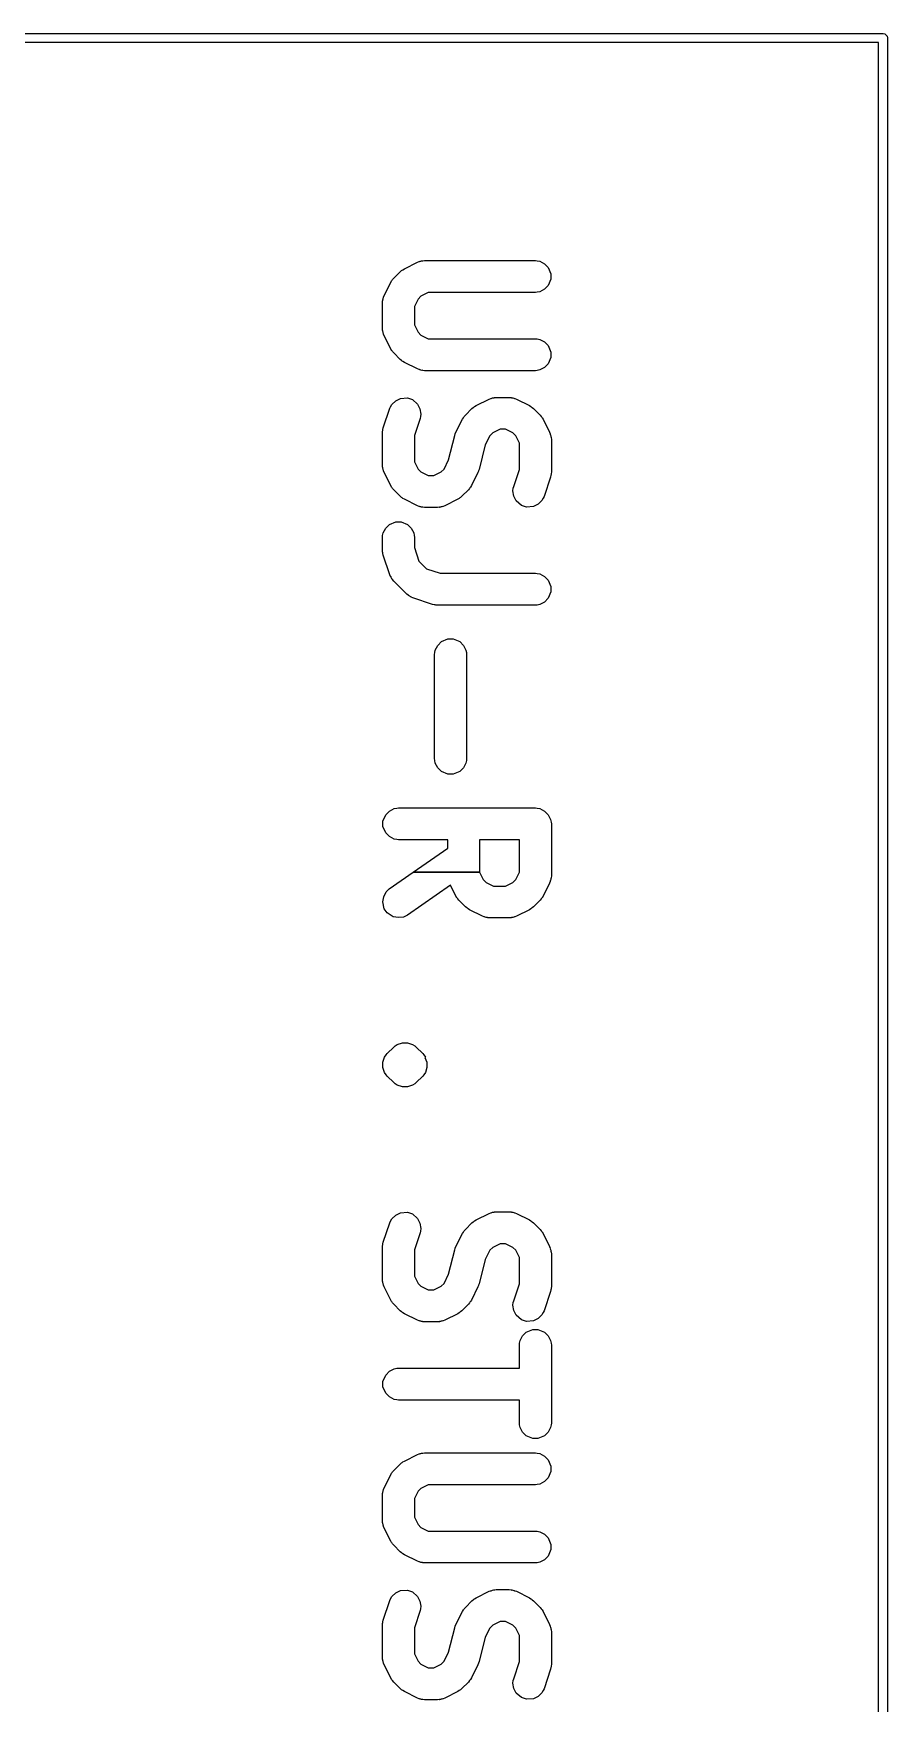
# Model space of a CAD drawing. Header units: millimetres. Extents: x 102.9 to 147, y -135 to -49.9.
# Drawn here: x 137.69 to 147.05, y -68.26 to -49.95 of the extents above; entities that cross this region are included whole.
import ezdxf

# ---------------------------------------------------------------- set-up
doc = ezdxf.new("R2010")
doc.units = ezdxf.units.MM
doc.layers.add('F.Silkscreen', color=41, linetype='CONTINUOUS', true_color=0xf2eda1)

msp = doc.modelspace()

# ---------------------------------------------------------------- linework, layer by layer
at = {"layer": 'F.Silkscreen', "linetype": 'CONTINUOUS'}
for p, q in [((103, -49.95), (147, -49.95)), ((147, -49.95), (147.019134, -49.953806)), ((147.019134, -49.953806), (147.046194, -49.980866)), ((147.046194, -49.980866), (147.05, -50)), ((146.95, -50.05), (103.05, -50.05)), ((146.95, -134.95), (146.95, -50.05)), ((147.05, -50), (147.05, -135)), ((141.710484, -52.563287), (141.725637, -52.550851)), ((141.725637, -52.550851), (141.732681, -52.546143)), ((141.732681, -52.546143), (141.739378, -52.540947)), ((141.739378, -52.540947), (141.755965, -52.530505)), ((141.755965, -52.530505), (141.898822, -52.459076)), ((141.898822, -52.459076), (141.917111, -52.452076)), ((141.917111, -52.452076), (141.920734, -52.451083)), ((141.920734, -52.451083), (141.921091, -52.452387)), ((141.921091, -52.452387), (141.92887, -52.448232)), ((141.92887, -52.448232), (141.937196, -52.446575)), ((141.937196, -52.446575), (141.945361, -52.44434)), ((141.945361, -52.44434), (141.954179, -52.444577)), ((141.953916, -52.443249), (141.957601, -52.442517)), ((141.954179, -52.444577), (141.953916, -52.443249)), ((141.957601, -52.442517), (141.977085, -52.440601)), ((141.977085, -52.440601), (143.191371, -52.440601)), ((143.191371, -52.440601), (143.21088, -52.442522)), ((143.21088, -52.442522), (143.239581, -52.448231)), ((143.239581, -52.448231), (143.290783, -52.475599)), ((143.290783, -52.475599), (143.331373, -52.516189)), ((143.331373, -52.516189), (143.360662, -52.5869)), ((141.534846, -52.823053), (141.606275, -52.680196)), ((141.606275, -52.680196), (141.616716, -52.66361)), ((141.616716, -52.66361), (141.621912, -52.656914)), ((141.621912, -52.656914), (141.626622, -52.649866)), ((141.626622, -52.649866), (141.639056, -52.634716)), ((141.639056, -52.634716), (141.710484, -52.563287)), ((143.331373, -52.715013), (143.290783, -52.755603)), ((143.360662, -52.644302), (143.331373, -52.715013)), ((143.360662, -52.5869), (143.360662, -52.644302)), ((141.516371, -52.901316), (141.518287, -52.881832)), ((141.516371, -53.18703), (141.516371, -52.901316)), ((141.518287, -52.881832), (141.519019, -52.878147)), ((141.519019, -52.878147), (141.520347, -52.87841)), ((141.52011, -52.869592), (141.522345, -52.861427)), ((141.520347, -52.87841), (141.52011, -52.869592)), ((141.522345, -52.861427), (141.524002, -52.853101)), ((141.524002, -52.853101), (141.528157, -52.845322)), ((141.526853, -52.844965), (141.527846, -52.841342)), ((141.528157, -52.845322), (141.526853, -52.844965)), ((141.527846, -52.841342), (141.534846, -52.823053)), ((141.906625, -52.862119), (141.866371, -52.942628)), ((141.93789, -52.830853), (141.906625, -52.862119)), ((142.018397, -52.790601), (141.93789, -52.830853)), ((143.191371, -52.790601), (142.018397, -52.790601)), ((143.21088, -52.78868), (143.191371, -52.790601)), ((143.239581, -52.782971), (143.21088, -52.78868)), ((143.290783, -52.755603), (143.239581, -52.782971)), ((141.866371, -52.942628), (141.866371, -53.145717)), ((141.518288, -53.206519), (141.516371, -53.18703)), ((141.51902, -53.210203), (141.518288, -53.206519)), ((141.520346, -53.209939), (141.51902, -53.210203)), ((141.52011, -53.218756), (141.520346, -53.209939)), ((141.522348, -53.22693), (141.52011, -53.218756)), ((141.524002, -53.235243), (141.522348, -53.22693)), ((141.528156, -53.243016), (141.524002, -53.235243)), ((141.526851, -53.243374), (141.528156, -53.243016)), ((141.527844, -53.246998), (141.526851, -53.243374)), ((141.534846, -53.265293), (141.527844, -53.246998)), ((141.606275, -53.40815), (141.534846, -53.265293)), ((141.866371, -53.145717), (141.906625, -53.226225)), ((141.906625, -53.226225), (141.93789, -53.257491)), ((141.93789, -53.257491), (142.018397, -53.297744)), ((141.616719, -53.42474), (141.606275, -53.40815)), ((141.621917, -53.431438), (141.616719, -53.42474)), ((141.62662, -53.438476), (141.621917, -53.431438)), ((141.639056, -53.45363), (141.62662, -53.438476)), ((141.710484, -53.525059), (141.639056, -53.45363)), ((142.018397, -53.297744), (143.191371, -53.297744)), ((143.191371, -53.297744), (143.21088, -53.299665)), ((143.21088, -53.299665), (143.239581, -53.305374)), ((143.239581, -53.305374), (143.290783, -53.332742)), ((143.290783, -53.332742), (143.331373, -53.373332)), ((143.331373, -53.373332), (143.360662, -53.444043)), ((143.360662, -53.444043), (143.360662, -53.501445)), ((141.725642, -53.537499), (141.710484, -53.525059)), ((141.732681, -53.542202), (141.725642, -53.537499)), ((141.739372, -53.547395), (141.732681, -53.542202)), ((141.755966, -53.557841), (141.739372, -53.547395)), ((141.898823, -53.629269), (141.755966, -53.557841)), ((141.917135, -53.636276), (141.898823, -53.629269)), ((141.920758, -53.637268), (141.917135, -53.636276)), ((141.921115, -53.635963), (141.920758, -53.637268)), ((141.928883, -53.640115), (141.921115, -53.635963)), ((141.937188, -53.641766), (141.928883, -53.640115)), ((141.94535, -53.644002), (141.937188, -53.641766)), ((141.954155, -53.643761), (141.94535, -53.644002)), ((141.953891, -53.645089), (141.954155, -53.643761)), ((141.957576, -53.645822), (141.953891, -53.645089)), ((141.977085, -53.647744), (141.957576, -53.645822)), ((143.191371, -53.647744), (141.977085, -53.647744)), ((143.21088, -53.645823), (143.191371, -53.647744)), ((143.239581, -53.640114), (143.21088, -53.645823)), ((143.290783, -53.612746), (143.239581, -53.640114)), ((143.331373, -53.572156), (143.290783, -53.612746)), ((143.360662, -53.501445), (143.331373, -53.572156)), ((141.604773, -54.042362), (141.619265, -54.016939)), ((141.619265, -54.016939), (141.66142, -53.977019)), ((141.66142, -53.977019), (141.712763, -53.951348)), ((141.712763, -53.951348), (141.789107, -53.945923)), ((141.789107, -53.945923), (141.843563, -53.964075)), ((141.843563, -53.964075), (141.901383, -54.014222)), ((141.901383, -54.014222), (141.927054, -54.065565)), ((142.54168, -54.030505), (142.684539, -53.959077)), ((142.684539, -53.959077), (142.702838, -53.952074)), ((142.702838, -53.952074), (142.706459, -53.951082)), ((142.706459, -53.951082), (142.706815, -53.952383)), ((142.706815, -53.952383), (142.714583, -53.948234)), ((142.714583, -53.948234), (142.722901, -53.946578)), ((142.722901, -53.946578), (142.731079, -53.94434)), ((142.731079, -53.94434), (142.739894, -53.944578)), ((142.739631, -53.94325), (142.743316, -53.942518)), ((142.739894, -53.944578), (142.739631, -53.94325)), ((142.743316, -53.942518), (142.7628, -53.940602)), ((142.7628, -53.940602), (142.905657, -53.940602)), ((142.905657, -53.940602), (142.925146, -53.942519)), ((142.925146, -53.942519), (142.92883, -53.943251)), ((142.92883, -53.943251), (142.928566, -53.944577)), ((142.928566, -53.944577), (142.937383, -53.944341)), ((142.937383, -53.944341), (142.945557, -53.946579)), ((142.945557, -53.946579), (142.95387, -53.948233)), ((142.95387, -53.948233), (142.961643, -53.952387)), ((142.961643, -53.952387), (142.962001, -53.951082)), ((142.962001, -53.951082), (142.965625, -53.952075)), ((142.965625, -53.952075), (142.983919, -53.959077)), ((142.983919, -53.959077), (143.126776, -54.030505)), ((141.525352, -54.274548), (141.596781, -54.060262)), ((141.596781, -54.060262), (141.604773, -54.042362)), ((141.928819, -54.170943), (141.866371, -54.358285)), ((141.927054, -54.065565), (141.936826, -54.122793)), ((141.933166, -54.151827), (141.928819, -54.170943)), ((141.936826, -54.122793), (141.933166, -54.151827)), ((142.32056, -54.323053), (142.391989, -54.180196)), ((142.391989, -54.180196), (142.40243, -54.16361)), ((142.40243, -54.16361), (142.407626, -54.156914)), ((142.407626, -54.156914), (142.412336, -54.149866)), ((142.412336, -54.149866), (142.42477, -54.134716)), ((142.42477, -54.134716), (142.496198, -54.063287)), ((142.496198, -54.063287), (142.511347, -54.050853)), ((142.511347, -54.050853), (142.518397, -54.046141)), ((142.518397, -54.046141), (142.525097, -54.040943)), ((142.525097, -54.040943), (142.54168, -54.030505)), ((143.126776, -54.030505), (143.143369, -54.040951)), ((143.143369, -54.040951), (143.150058, -54.046143)), ((143.150058, -54.046143), (143.157103, -54.05085)), ((143.157103, -54.05085), (143.172258, -54.063287)), ((143.172258, -54.063287), (143.243686, -54.134716)), ((143.243686, -54.134716), (143.256124, -54.149872)), ((143.256124, -54.149872), (143.260829, -54.156915)), ((143.260829, -54.156915), (143.266022, -54.163605)), ((143.266022, -54.163605), (143.276467, -54.180196)), ((143.276467, -54.180196), (143.347896, -54.323053)), ((141.516371, -54.329888), (141.518291, -54.310387)), ((141.516371, -54.68703), (141.516371, -54.329888)), ((141.518291, -54.310387), (141.519944, -54.30207)), ((141.519944, -54.30207), (141.521006, -54.293656)), ((141.521006, -54.293656), (141.525352, -54.274548)), ((141.866371, -54.358285), (141.866371, -54.645718)), ((142.24054, -54.62595), (142.30731, -54.358872)), ((142.30731, -54.358872), (142.313518, -54.341494)), ((142.313518, -54.341494), (142.313556, -54.341356)), ((142.313556, -54.341356), (142.313729, -54.340901)), ((142.313729, -54.340901), (142.313903, -54.340417)), ((142.313903, -54.340417), (142.313967, -54.340279)), ((142.313967, -54.340279), (142.32056, -54.323053)), ((142.692338, -54.362121), (142.642199, -54.462399)), ((142.723605, -54.330854), (142.692338, -54.362121)), ((142.804112, -54.290602), (142.723605, -54.330854)), ((142.864345, -54.290602), (142.804112, -54.290602)), ((142.94485, -54.330854), (142.864345, -54.290602)), ((142.976117, -54.36212), (142.94485, -54.330854)), ((143.016371, -54.442627), (142.976117, -54.36212)), ((143.347896, -54.323053), (143.354903, -54.341366)), ((143.355895, -54.344989), (143.354591, -54.345345)), ((143.354591, -54.345345), (143.358741, -54.353109)), ((143.354903, -54.341366), (143.355895, -54.344989)), ((143.358741, -54.353109), (143.360393, -54.361417)), ((143.360393, -54.361417), (143.36263, -54.369584)), ((143.36263, -54.369584), (143.36239, -54.378385)), ((143.36239, -54.378385), (143.363716, -54.378122)), ((143.363716, -54.378122), (143.364449, -54.381807)), ((143.364449, -54.381807), (143.366371, -54.401316)), ((142.642199, -54.462399), (142.575432, -54.729473)), ((143.016371, -54.730061), (143.016371, -54.442627)), ((143.366371, -54.401316), (143.366371, -54.758459)), ((141.518288, -54.706519), (141.516371, -54.68703)), ((141.51902, -54.710203), (141.518288, -54.706519)), ((141.520346, -54.709939), (141.51902, -54.710203)), ((141.52011, -54.718756), (141.520346, -54.709939)), ((141.522348, -54.72693), (141.52011, -54.718756)), ((141.524002, -54.735243), (141.522348, -54.72693)), ((141.528156, -54.743016), (141.524002, -54.735243)), ((141.526851, -54.743374), (141.528156, -54.743016)), ((141.527844, -54.746998), (141.526851, -54.743374)), ((141.534846, -54.765292), (141.527844, -54.746998)), ((141.866371, -54.645718), (141.906624, -54.726224)), ((141.906624, -54.726224), (141.937891, -54.757491)), ((142.159136, -54.757492), (142.190403, -54.726224)), ((142.190403, -54.726224), (142.24054, -54.62595)), ((142.568765, -54.748085), (142.562182, -54.765292)), ((142.568832, -54.747944), (142.568765, -54.748085)), ((142.569012, -54.74744), (142.568832, -54.747944)), ((142.56919, -54.746975), (142.569012, -54.74744)), ((142.569228, -54.746834), (142.56919, -54.746975)), ((142.575432, -54.729473), (142.569228, -54.746834)), ((142.953923, -54.917405), (143.016371, -54.730061)), ((141.606275, -54.90815), (141.534846, -54.765292)), ((141.616719, -54.924741), (141.606275, -54.90815)), ((141.621917, -54.931439), (141.616719, -54.924741)), ((141.62662, -54.938477), (141.621917, -54.931439)), ((141.937891, -54.757491), (142.018398, -54.797745)), ((142.018398, -54.797745), (142.07863, -54.797745)), ((142.07863, -54.797745), (142.159136, -54.757492)), ((142.475115, -54.931431), (142.470414, -54.93847)), ((142.480304, -54.924748), (142.475115, -54.931431)), ((142.490753, -54.90815), (142.480304, -54.924748)), ((142.562182, -54.765292), (142.490753, -54.90815)), ((142.949576, -54.936521), (142.953923, -54.917405)), ((143.35739, -54.8138), (143.285961, -55.028085)), ((143.361737, -54.794681), (143.35739, -54.8138)), ((143.362795, -54.786282), (143.361737, -54.794681)), ((143.364449, -54.777971), (143.362795, -54.786282)), ((143.366371, -54.758459), (143.364449, -54.777971)), ((141.639056, -54.953632), (141.62662, -54.938477)), ((141.710484, -55.02506), (141.639056, -54.953632)), ((141.725642, -55.037499), (141.710484, -55.02506)), ((141.732681, -55.042202), (141.725642, -55.037499)), ((141.739372, -55.047395), (141.732681, -55.042202)), ((141.755965, -55.057841), (141.739372, -55.047395)), ((141.898822, -55.12927), (141.755965, -55.057841)), ((142.341062, -55.057841), (142.198204, -55.12927)), ((142.357658, -55.047393), (142.341062, -55.057841)), ((142.364343, -55.042203), (142.357658, -55.047393)), ((142.371384, -55.0375), (142.364343, -55.042203)), ((142.386544, -55.02506), (142.371384, -55.0375)), ((142.457972, -54.953632), (142.386544, -55.02506)), ((142.470414, -54.93847), (142.457972, -54.953632)), ((142.945916, -54.965554), (142.949576, -54.936521)), ((142.955688, -55.022782), (142.945916, -54.965554)), ((142.981359, -55.074125), (142.955688, -55.022782)), ((143.039179, -55.124272), (142.981359, -55.074125)), ((143.221322, -55.111328), (143.169979, -55.136999)), ((143.263477, -55.071408), (143.221322, -55.111328)), ((143.277969, -55.045985), (143.263477, -55.071408)), ((143.285961, -55.028085), (143.277969, -55.045985)), ((141.917135, -55.136277), (141.898822, -55.12927)), ((141.920758, -55.137269), (141.917135, -55.136277)), ((141.921114, -55.135965), (141.920758, -55.137269)), ((141.928878, -55.140115), (141.921114, -55.135965)), ((141.937186, -55.141767), (141.928878, -55.140115)), ((141.945353, -55.144004), (141.937186, -55.141767)), ((141.954154, -55.143764), (141.945353, -55.144004)), ((141.953891, -55.14509), (141.954154, -55.143764)), ((141.957576, -55.145823), (141.953891, -55.14509)), ((141.977085, -55.147745), (141.957576, -55.145823)), ((142.119942, -55.147745), (141.977085, -55.147745)), ((142.139456, -55.145822), (142.119942, -55.147745)), ((142.14314, -55.145089), (142.139456, -55.145822)), ((142.151676, -55.144004), (142.142876, -55.143765)), ((142.142876, -55.143765), (142.14314, -55.145089)), ((142.159852, -55.141764), (142.151676, -55.144004)), ((142.168147, -55.140115), (142.159852, -55.141764)), ((142.175904, -55.135967), (142.168147, -55.140115)), ((142.176261, -55.137271), (142.175904, -55.135967)), ((142.179885, -55.136279), (142.176261, -55.137271)), ((142.198204, -55.12927), (142.179885, -55.136279)), ((143.093635, -55.142424), (143.039179, -55.124272)), ((143.169979, -55.136999), (143.093635, -55.142424)), ((141.516371, -55.472744), (141.518292, -55.453235)), ((141.516371, -55.615601), (141.516371, -55.472744)), ((141.518292, -55.453235), (141.524001, -55.424534)), ((141.524001, -55.424534), (141.551369, -55.373332)), ((141.551369, -55.373332), (141.591959, -55.332742)), ((141.591959, -55.332742), (141.66267, -55.303453)), ((141.66267, -55.303453), (141.720072, -55.303453)), ((141.720072, -55.303453), (141.790783, -55.332742)), ((141.790783, -55.332742), (141.831373, -55.373332)), ((141.831373, -55.373332), (141.858741, -55.424534)), ((141.858741, -55.424534), (141.86445, -55.453235)), ((141.86445, -55.453235), (141.866371, -55.472744)), ((141.866371, -55.472744), (141.866371, -55.587203)), ((141.518291, -55.635104), (141.516371, -55.615601)), ((141.519945, -55.643425), (141.518291, -55.635104)), ((141.521006, -55.651832), (141.519945, -55.643425)), ((141.525352, -55.670941), (141.521006, -55.651832)), ((141.866371, -55.587203), (141.915754, -55.735353)), ((141.596781, -55.885227), (141.525352, -55.670941)), ((141.915754, -55.735353), (142.00019, -55.819789)), ((142.00019, -55.819789), (142.148339, -55.869173)), ((141.604779, -55.903138), (141.596781, -55.885227)), ((141.606639, -55.9064), (141.604779, -55.903138)), ((141.60781, -55.905732), (141.606639, -55.9064)), ((141.610362, -55.914144), (141.60781, -55.905732)), ((141.615066, -55.921185), (141.610362, -55.914144)), ((141.619265, -55.92855), (141.615066, -55.921185)), ((141.625665, -55.934611), (141.619265, -55.92855)), ((141.62454, -55.935364), (141.625665, -55.934611)), ((141.626628, -55.938488), (141.62454, -55.935364)), ((141.639056, -55.953631), (141.626628, -55.938488)), ((141.781913, -56.096488), (141.639056, -55.953631)), ((142.148339, -55.869173), (143.191371, -55.869173)), ((143.191371, -55.869173), (143.21088, -55.871094)), ((143.21088, -55.871094), (143.239581, -55.876803)), ((143.239581, -55.876803), (143.290783, -55.904171)), ((143.290783, -55.904171), (143.331373, -55.944761)), ((143.331373, -55.944761), (143.360662, -56.015472)), ((143.360662, -56.015472), (143.360662, -56.072874)), ((141.797062, -56.108921), (141.781913, -56.096488)), ((141.800185, -56.111008), (141.797062, -56.108921)), ((141.800936, -56.109883), (141.800185, -56.111008)), ((141.806995, -56.11628), (141.800936, -56.109883)), ((141.814354, -56.120474), (141.806995, -56.11628)), ((141.821397, -56.125181), (141.814354, -56.120474)), ((141.829824, -56.127737), (141.821397, -56.125181)), ((141.829155, -56.128912), (141.829824, -56.127737)), ((141.832418, -56.130772), (141.829155, -56.128912)), ((141.850317, -56.138763), (141.832418, -56.130772)), ((142.064601, -56.210192), (141.850317, -56.138763)), ((142.083719, -56.214539), (142.064601, -56.210192)), ((142.092122, -56.215598), (142.083719, -56.214539)), ((142.100431, -56.217251), (142.092122, -56.215598)), ((143.239581, -56.211543), (143.21088, -56.217252)), ((143.290783, -56.184175), (143.239581, -56.211543)), ((143.331373, -56.143585), (143.290783, -56.184175)), ((143.360662, -56.072874), (143.331373, -56.143585)), ((142.119942, -56.219173), (142.100431, -56.217251)), ((143.191371, -56.219173), (142.119942, -56.219173)), ((143.21088, -56.217252), (143.191371, -56.219173)), ((142.0878, -56.758458), (142.089721, -56.738949)), ((142.0878, -57.901316), (142.0878, -56.758458)), ((142.089721, -56.738949), (142.09543, -56.710248)), ((142.09543, -56.710248), (142.122798, -56.659046)), ((142.122798, -56.659046), (142.163388, -56.618456)), ((142.163388, -56.618456), (142.234099, -56.589167)), ((142.234099, -56.589167), (142.291501, -56.589167)), ((142.291501, -56.589167), (142.362212, -56.618456)), ((142.362212, -56.618456), (142.402802, -56.659046)), ((142.402802, -56.659046), (142.43017, -56.710248)), ((142.43017, -56.710248), (142.435879, -56.738949)), ((142.435879, -56.738949), (142.4378, -56.758458)), ((142.4378, -56.758458), (142.4378, -57.901316)), ((142.089721, -57.920825), (142.0878, -57.901316)), ((142.09543, -57.949526), (142.089721, -57.920825)), ((142.122798, -58.000728), (142.09543, -57.949526)), ((142.163388, -58.041318), (142.122798, -58.000728)), ((142.234099, -58.070607), (142.163388, -58.041318)), ((142.362212, -58.041318), (142.291501, -58.070607)), ((142.402802, -58.000728), (142.362212, -58.041318)), ((142.43017, -57.949526), (142.402802, -58.000728)), ((142.435879, -57.920825), (142.43017, -57.949526)), ((142.4378, -57.901316), (142.435879, -57.920825)), ((142.291501, -58.070607), (142.234099, -58.070607)), ((141.52208, -58.5869), (141.551369, -58.516189)), ((141.52208, -58.644302), (141.52208, -58.5869)), ((141.551369, -58.516189), (141.591959, -58.475599)), ((141.591959, -58.475599), (141.643161, -58.448231)), ((141.643161, -58.448231), (141.671862, -58.442522)), ((141.671862, -58.442522), (141.691371, -58.440601)), ((141.691371, -58.440601), (143.191371, -58.440601)), ((143.191371, -58.440601), (143.21088, -58.442522)), ((143.21088, -58.442522), (143.239581, -58.448231)), ((143.239581, -58.448231), (143.290783, -58.475599)), ((143.290783, -58.475599), (143.331373, -58.516189)), ((143.331373, -58.516189), (143.358741, -58.567391)), ((143.358741, -58.567391), (143.36445, -58.596092)), ((143.36445, -58.596092), (143.366371, -58.615601)), ((141.551369, -58.715013), (141.52208, -58.644302)), ((141.591959, -58.755603), (141.551369, -58.715013)), ((141.643161, -58.782971), (141.591959, -58.755603)), ((143.366371, -58.615601), (143.366371, -59.18703)), ((141.671862, -58.78868), (141.643161, -58.782971)), ((141.691371, -58.790601), (141.671862, -58.78868)), ((142.230657, -58.790601), (141.691371, -58.790601)), ((141.853387, -59.145718), (142.230657, -58.881628)), ((142.230657, -58.881628), (142.230657, -58.790601)), ((143.016371, -58.790601), (142.580657, -58.790601)), ((142.580657, -58.790601), (142.580657, -59.145718)), ((143.016371, -59.145717), (143.016371, -58.790601)), ((141.591015, -59.329379), (141.853387, -59.145718)), ((142.260477, -59.287983), (141.791727, -59.616109)), ((141.853387, -59.145718), (142.580657, -59.145718)), ((142.580657, -59.145718), (141.853387, -59.145718)), ((142.32056, -59.408149), (142.260477, -59.287983)), ((142.580657, -59.145718), (142.620909, -59.226223)), ((142.620909, -59.226223), (142.652177, -59.257491)), ((142.652177, -59.257491), (142.732683, -59.297744)), ((142.732683, -59.297744), (142.864345, -59.297744)), ((142.864345, -59.297744), (142.94485, -59.257491)), ((142.94485, -59.257491), (142.976117, -59.226224)), ((142.976117, -59.226224), (143.016371, -59.145717)), ((143.347896, -59.265293), (143.276467, -59.40815)), ((143.354905, -59.246973), (143.347896, -59.265293)), ((143.358741, -59.235235), (143.354593, -59.242992)), ((143.354593, -59.242992), (143.355897, -59.243349)), ((143.355897, -59.243349), (143.354905, -59.246973)), ((143.36039, -59.22694), (143.358741, -59.235235)), ((143.36263, -59.218764), (143.36039, -59.22694)), ((143.363715, -59.210228), (143.362391, -59.209964)), ((143.362391, -59.209964), (143.36263, -59.218764)), ((143.364448, -59.206544), (143.363715, -59.210228)), ((143.366371, -59.18703), (143.364448, -59.206544)), ((141.519668, -59.47159), (141.529643, -59.415061)), ((141.536224, -59.546313), (141.519668, -59.47159)), ((141.529643, -59.415061), (141.555895, -59.363277)), ((141.555895, -59.363277), (141.576134, -59.342141)), ((141.576134, -59.342141), (141.591015, -59.329379)), ((142.331004, -59.42474), (142.32056, -59.408149)), ((142.336202, -59.431438), (142.331004, -59.42474)), ((142.340905, -59.438476), (142.336202, -59.431438)), ((142.353341, -59.453631), (142.340905, -59.438476)), ((142.42477, -59.52506), (142.353341, -59.453631)), ((143.243686, -59.45363), (143.172258, -59.525059)), ((143.256126, -59.438471), (143.243686, -59.45363)), ((143.260829, -59.43143), (143.256126, -59.438471)), ((143.266019, -59.424745), (143.260829, -59.43143)), ((143.276467, -59.40815), (143.266019, -59.424745)), ((141.569142, -59.593339), (141.536224, -59.546313)), ((141.569143, -59.59334), (141.569142, -59.593339)), ((141.633688, -59.634472), (141.569143, -59.59334)), ((141.690217, -59.644447), (141.633688, -59.634472)), ((141.747856, -59.637505), (141.690217, -59.644447)), ((141.774643, -59.625723), (141.747856, -59.637505)), ((141.791727, -59.616109), (141.774643, -59.625723)), ((142.439927, -59.537498), (142.42477, -59.52506)), ((142.44697, -59.542203), (142.439927, -59.537498)), ((142.45366, -59.547396), (142.44697, -59.542203)), ((142.470252, -59.557841), (142.45366, -59.547396)), ((142.613109, -59.629269), (142.470252, -59.557841)), ((142.631421, -59.636276), (142.613109, -59.629269)), ((142.635044, -59.637268), (142.631421, -59.636276)), ((142.635401, -59.635963), (142.635044, -59.637268)), ((142.643169, -59.640115), (142.635401, -59.635963)), ((142.651474, -59.641766), (142.643169, -59.640115)), ((142.659636, -59.644002), (142.651474, -59.641766)), ((142.668441, -59.643761), (142.659636, -59.644002)), ((142.668177, -59.645089), (142.668441, -59.643761)), ((142.671862, -59.645822), (142.668177, -59.645089)), ((142.691371, -59.647744), (142.671862, -59.645822)), ((142.905657, -59.647744), (142.691371, -59.647744)), ((142.925171, -59.645821), (142.905657, -59.647744)), ((142.928855, -59.645088), (142.925171, -59.645821)), ((142.937391, -59.644003), (142.928591, -59.643764)), ((142.928591, -59.643764), (142.928855, -59.645088)), ((142.945567, -59.641763), (142.937391, -59.644003)), ((142.953862, -59.640114), (142.945567, -59.641763)), ((142.961619, -59.635966), (142.953862, -59.640114)), ((142.961976, -59.63727), (142.961619, -59.635966)), ((142.9656, -59.636278), (142.961976, -59.63727)), ((142.983919, -59.629269), (142.9656, -59.636278)), ((143.126776, -59.557841), (142.983919, -59.629269)), ((143.143374, -59.547391), (143.126776, -59.557841)), ((143.150051, -59.542207), (143.143374, -59.547391)), ((143.157098, -59.5375), (143.150051, -59.542207)), ((143.172258, -59.525059), (143.157098, -59.5375)), ((141.538934, -61.174198), (141.555192, -61.149867)), ((141.555192, -61.149867), (141.567628, -61.134714)), ((141.567628, -61.134714), (141.639057, -61.063286)), ((141.639057, -61.063286), (141.65421, -61.05085)), ((141.65421, -61.05085), (141.678542, -61.034592)), ((141.678542, -61.034592), (141.734099, -61.017739)), ((141.734099, -61.017739), (141.791501, -61.017739)), ((141.791501, -61.017739), (141.847058, -61.034592)), ((141.847058, -61.034592), (141.87139, -61.05085)), ((141.87139, -61.05085), (141.886544, -61.063286)), ((141.886544, -61.063286), (141.957972, -61.134714)), ((141.957972, -61.134714), (141.970409, -61.149869)), ((141.970409, -61.149869), (141.986666, -61.1742)), ((141.52208, -61.229756), (141.538934, -61.174198)), ((141.52208, -61.287159), (141.52208, -61.229756)), ((141.538933, -61.342716), (141.52208, -61.287159)), ((141.555191, -61.367048), (141.538933, -61.342716)), ((141.986666, -61.342716), (141.970408, -61.367048)), ((141.986666, -61.1742), (141.981841, -61.177423)), ((141.981841, -61.177423), (142.003519, -61.229757)), ((142.003519, -61.287159), (141.986666, -61.342716)), ((142.003519, -61.229757), (142.003519, -61.287159)), ((141.567627, -61.382202), (141.555191, -61.367048)), ((141.639056, -61.453631), (141.567627, -61.382202)), ((141.65421, -61.466067), (141.639056, -61.453631)), ((141.678542, -61.482325), (141.65421, -61.466067)), ((141.734099, -61.499178), (141.678542, -61.482325)), ((141.791502, -61.499178), (141.734099, -61.499178)), ((141.84706, -61.482324), (141.791502, -61.499178)), ((141.871391, -61.466066), (141.84706, -61.482324)), ((141.886544, -61.45363), (141.871391, -61.466066)), ((141.957972, -61.382201), (141.886544, -61.45363)), ((141.970408, -61.367048), (141.957972, -61.382201)), ((141.525352, -63.203119), (141.596781, -62.988833)), ((141.596781, -62.988833), (141.604773, -62.970933)), ((141.604773, -62.970933), (141.619265, -62.94551)), ((141.619265, -62.94551), (141.66142, -62.90559)), ((141.66142, -62.90559), (141.712763, -62.879919)), ((141.712763, -62.879919), (141.789107, -62.874494)), ((141.789107, -62.874494), (141.843563, -62.892646)), ((141.843563, -62.892646), (141.901383, -62.942793)), ((141.901383, -62.942793), (141.927054, -62.994136)), ((142.496198, -62.991858), (142.511347, -62.979424)), ((142.511347, -62.979424), (142.518397, -62.974712)), ((142.518397, -62.974712), (142.525097, -62.969514)), ((142.525097, -62.969514), (142.54168, -62.959076)), ((142.54168, -62.959076), (142.684539, -62.887648)), ((142.684539, -62.887648), (142.702838, -62.880645)), ((142.702838, -62.880645), (142.706459, -62.879653)), ((142.706459, -62.879653), (142.706815, -62.880954)), ((142.706815, -62.880954), (142.714583, -62.876805)), ((142.714583, -62.876805), (142.722901, -62.875149)), ((142.722901, -62.875149), (142.731079, -62.872911)), ((142.731079, -62.872911), (142.739894, -62.873149)), ((142.739631, -62.871821), (142.743316, -62.871089)), ((142.739894, -62.873149), (142.739631, -62.871821)), ((142.743316, -62.871089), (142.7628, -62.869173)), ((142.7628, -62.869173), (142.905657, -62.869173)), ((142.905657, -62.869173), (142.925146, -62.87109)), ((142.925146, -62.87109), (142.92883, -62.871822)), ((142.92883, -62.871822), (142.928566, -62.873148)), ((142.928566, -62.873148), (142.937383, -62.872912)), ((142.937383, -62.872912), (142.945557, -62.87515)), ((142.945557, -62.87515), (142.95387, -62.876804)), ((142.95387, -62.876804), (142.961643, -62.880958)), ((142.961643, -62.880958), (142.962001, -62.879653)), ((142.962001, -62.879653), (142.965625, -62.880646)), ((142.965625, -62.880646), (142.983919, -62.887648)), ((142.983919, -62.887648), (143.126776, -62.959076)), ((143.126776, -62.959076), (143.143369, -62.969522)), ((143.143369, -62.969522), (143.150058, -62.974714)), ((143.150058, -62.974714), (143.157103, -62.979421)), ((143.157103, -62.979421), (143.172258, -62.991858)), ((141.928819, -63.099514), (141.866371, -63.286856)), ((141.927054, -62.994136), (141.936826, -63.051364)), ((141.933166, -63.080398), (141.928819, -63.099514)), ((141.936826, -63.051364), (141.933166, -63.080398)), ((142.32056, -63.251624), (142.391989, -63.108767)), ((142.391989, -63.108767), (142.40243, -63.092181)), ((142.40243, -63.092181), (142.407626, -63.085485)), ((142.407626, -63.085485), (142.412336, -63.078437)), ((142.412336, -63.078437), (142.42477, -63.063287)), ((142.42477, -63.063287), (142.496198, -62.991858)), ((143.172258, -62.991858), (143.243686, -63.063287)), ((143.243686, -63.063287), (143.256124, -63.078443)), ((143.256124, -63.078443), (143.260829, -63.085486)), ((143.260829, -63.085486), (143.266022, -63.092176)), ((143.266022, -63.092176), (143.276467, -63.108767)), ((143.276467, -63.108767), (143.347896, -63.251624)), ((141.516371, -63.258459), (141.518291, -63.238958)), ((141.516371, -63.615601), (141.516371, -63.258459)), ((141.518291, -63.238958), (141.519944, -63.230641)), ((141.519944, -63.230641), (141.521006, -63.222227)), ((141.521006, -63.222227), (141.525352, -63.203119)), ((141.866371, -63.286856), (141.866371, -63.574289)), ((142.24054, -63.554521), (142.30731, -63.287443)), ((142.30731, -63.287443), (142.313518, -63.270065)), ((142.313518, -63.270065), (142.313556, -63.269927)), ((142.313556, -63.269927), (142.313729, -63.269472)), ((142.313729, -63.269472), (142.313903, -63.268988)), ((142.313903, -63.268988), (142.313967, -63.26885)), ((142.313967, -63.26885), (142.32056, -63.251624)), ((142.692338, -63.290692), (142.642199, -63.39097)), ((142.723605, -63.259425), (142.692338, -63.290692)), ((142.804112, -63.219173), (142.723605, -63.259425)), ((142.864345, -63.219173), (142.804112, -63.219173)), ((142.94485, -63.259425), (142.864345, -63.219173)), ((142.976117, -63.290691), (142.94485, -63.259425)), ((143.016371, -63.371198), (142.976117, -63.290691)), ((143.347896, -63.251624), (143.354903, -63.269937)), ((143.355895, -63.27356), (143.354591, -63.273916)), ((143.354591, -63.273916), (143.358741, -63.28168)), ((143.354903, -63.269937), (143.355895, -63.27356)), ((143.358741, -63.28168), (143.360393, -63.289988)), ((143.360393, -63.289988), (143.36263, -63.298155)), ((143.36263, -63.298155), (143.36239, -63.306956)), ((143.36239, -63.306956), (143.363716, -63.306693)), ((143.363716, -63.306693), (143.364449, -63.310378)), ((143.364449, -63.310378), (143.366371, -63.329887)), ((143.366371, -63.329887), (143.366371, -63.68703)), ((142.642199, -63.39097), (142.575432, -63.658044)), ((143.016371, -63.658632), (143.016371, -63.371198)), ((141.518288, -63.63509), (141.516371, -63.615601)), ((141.51902, -63.638774), (141.518288, -63.63509)), ((141.520346, -63.63851), (141.51902, -63.638774)), ((141.52011, -63.647327), (141.520346, -63.63851)), ((141.522348, -63.655501), (141.52011, -63.647327)), ((141.524002, -63.663814), (141.522348, -63.655501)), ((141.528156, -63.671587), (141.524002, -63.663814)), ((141.526851, -63.671945), (141.528156, -63.671587)), ((141.527844, -63.675569), (141.526851, -63.671945)), ((141.534846, -63.693863), (141.527844, -63.675569)), ((141.606275, -63.836721), (141.534846, -63.693863)), ((141.866371, -63.574289), (141.906624, -63.654795)), ((141.906624, -63.654795), (141.937891, -63.686062)), ((141.937891, -63.686062), (142.018398, -63.726316)), ((142.07863, -63.726316), (142.159136, -63.686063)), ((142.159136, -63.686063), (142.190403, -63.654795)), ((142.190403, -63.654795), (142.24054, -63.554521)), ((142.562182, -63.693863), (142.490753, -63.836721)), ((142.568765, -63.676656), (142.562182, -63.693863)), ((142.568832, -63.676515), (142.568765, -63.676656)), ((142.569012, -63.676011), (142.568832, -63.676515)), ((142.56919, -63.675546), (142.569012, -63.676011)), ((142.569228, -63.675405), (142.56919, -63.675546)), ((142.575432, -63.658044), (142.569228, -63.675405)), ((142.953923, -63.845976), (143.016371, -63.658632)), ((143.361737, -63.723252), (143.35739, -63.742371)), ((143.362795, -63.714853), (143.361737, -63.723252)), ((143.364449, -63.706542), (143.362795, -63.714853)), ((143.366371, -63.68703), (143.364449, -63.706542)), ((141.616719, -63.853312), (141.606275, -63.836721)), ((141.621917, -63.86001), (141.616719, -63.853312)), ((141.62662, -63.867048), (141.621917, -63.86001)), ((141.639056, -63.882203), (141.62662, -63.867048)), ((141.710484, -63.953631), (141.639056, -63.882203)), ((142.018398, -63.726316), (142.07863, -63.726316)), ((142.457972, -63.882203), (142.386544, -63.953631)), ((142.470414, -63.867041), (142.457972, -63.882203)), ((142.475115, -63.860002), (142.470414, -63.867041)), ((142.480304, -63.853319), (142.475115, -63.860002)), ((142.490753, -63.836721), (142.480304, -63.853319)), ((142.945916, -63.894125), (142.949576, -63.865092)), ((142.955688, -63.951353), (142.945916, -63.894125)), ((142.949576, -63.865092), (142.953923, -63.845976)), ((143.35739, -63.742371), (143.285961, -63.956656)), ((141.725642, -63.96607), (141.710484, -63.953631)), ((141.732681, -63.970773), (141.725642, -63.96607)), ((141.739372, -63.975966), (141.732681, -63.970773)), ((141.755965, -63.986412), (141.739372, -63.975966)), ((141.898822, -64.057841), (141.755965, -63.986412)), ((141.917135, -64.064848), (141.898822, -64.057841)), ((141.920758, -64.06584), (141.917135, -64.064848)), ((141.921114, -64.064536), (141.920758, -64.06584)), ((141.928878, -64.068686), (141.921114, -64.064536)), ((141.937186, -64.070338), (141.928878, -64.068686)), ((141.945353, -64.072575), (141.937186, -64.070338)), ((141.954154, -64.072335), (141.945353, -64.072575)), ((141.953891, -64.073661), (141.954154, -64.072335)), ((141.957576, -64.074394), (141.953891, -64.073661)), ((141.977085, -64.076316), (141.957576, -64.074394)), ((142.119942, -64.076316), (141.977085, -64.076316)), ((142.139456, -64.074393), (142.119942, -64.076316)), ((142.14314, -64.07366), (142.139456, -64.074393)), ((142.151676, -64.072575), (142.142876, -64.072336)), ((142.142876, -64.072336), (142.14314, -64.07366)), ((142.159852, -64.070335), (142.151676, -64.072575)), ((142.168147, -64.068686), (142.159852, -64.070335)), ((142.175904, -64.064538), (142.168147, -64.068686)), ((142.176261, -64.065842), (142.175904, -64.064538)), ((142.179885, -64.06485), (142.176261, -64.065842)), ((142.198204, -64.057841), (142.179885, -64.06485)), ((142.341062, -63.986412), (142.198204, -64.057841)), ((142.357658, -63.975964), (142.341062, -63.986412)), ((142.364343, -63.970774), (142.357658, -63.975964)), ((142.371384, -63.966071), (142.364343, -63.970774)), ((142.386544, -63.953631), (142.371384, -63.966071)), ((142.981359, -64.002696), (142.955688, -63.951353)), ((143.039179, -64.052843), (142.981359, -64.002696)), ((143.093635, -64.070995), (143.039179, -64.052843)), ((143.169979, -64.06557), (143.093635, -64.070995)), ((143.221322, -64.039899), (143.169979, -64.06557)), ((143.263477, -63.999979), (143.221322, -64.039899)), ((143.277969, -63.974556), (143.263477, -63.999979)), ((143.285961, -63.956656), (143.277969, -63.974556)), ((143.024001, -64.281677), (143.051369, -64.230475)), ((143.051369, -64.230475), (143.091959, -64.189885)), ((143.091959, -64.189885), (143.16267, -64.160596)), ((143.16267, -64.160596), (143.220072, -64.160596)), ((143.220072, -64.160596), (143.290783, -64.189885)), ((143.290783, -64.189885), (143.331373, -64.230475)), ((143.331373, -64.230475), (143.358741, -64.281677)), ((143.016371, -64.329887), (143.018292, -64.310378)), ((143.016371, -64.583458), (143.016371, -64.329887)), ((143.018292, -64.310378), (143.024001, -64.281677)), ((143.358741, -64.281677), (143.36445, -64.310378)), ((143.36445, -64.310378), (143.366371, -64.329887)), ((143.366371, -64.329887), (143.366371, -65.18703)), ((141.551369, -64.659046), (141.591959, -64.618456)), ((141.591959, -64.618456), (141.643161, -64.591088)), ((141.643161, -64.591088), (141.671862, -64.585379)), ((141.671862, -64.585379), (141.691371, -64.583458)), ((141.691371, -64.583458), (143.016371, -64.583458)), ((141.52208, -64.729757), (141.551369, -64.659046)), ((141.52208, -64.787159), (141.52208, -64.729757)), ((141.551369, -64.85787), (141.52208, -64.787159)), ((141.591959, -64.89846), (141.551369, -64.85787)), ((141.643161, -64.925828), (141.591959, -64.89846)), ((141.671862, -64.931537), (141.643161, -64.925828)), ((141.691371, -64.933458), (141.671862, -64.931537)), ((143.016371, -64.933458), (141.691371, -64.933458)), ((143.016371, -65.18703), (143.016371, -64.933458)), ((143.018292, -65.206539), (143.016371, -65.18703)), ((143.366371, -65.18703), (143.36445, -65.206539)), ((143.024001, -65.23524), (143.018292, -65.206539)), ((143.051369, -65.286442), (143.024001, -65.23524)), ((143.091959, -65.327032), (143.051369, -65.286442)), ((143.16267, -65.356321), (143.091959, -65.327032)), ((143.220072, -65.356321), (143.16267, -65.356321)), ((143.290783, -65.327032), (143.220072, -65.356321)), ((143.331373, -65.286442), (143.290783, -65.327032)), ((143.358741, -65.23524), (143.331373, -65.286442)), ((143.36445, -65.206539), (143.358741, -65.23524)), ((141.755965, -65.601933), (141.898822, -65.530504)), ((141.898822, -65.530504), (141.917111, -65.523504)), ((141.917111, -65.523504), (141.920734, -65.522511)), ((141.920734, -65.522511), (141.921091, -65.523815)), ((141.921091, -65.523815), (141.92887, -65.51966)), ((141.92887, -65.51966), (141.937196, -65.518003)), ((141.937196, -65.518003), (141.945361, -65.515768)), ((141.945361, -65.515768), (141.954179, -65.516005)), ((141.953916, -65.514677), (141.957601, -65.513945)), ((141.954179, -65.516005), (141.953916, -65.514677)), ((141.957601, -65.513945), (141.977085, -65.512029)), ((141.977085, -65.512029), (143.191371, -65.512029)), ((143.191371, -65.512029), (143.21088, -65.51395)), ((143.21088, -65.51395), (143.239581, -65.519659)), ((143.239581, -65.519659), (143.290783, -65.547027)), ((143.290783, -65.547027), (143.331373, -65.587617)), ((141.606275, -65.751624), (141.616716, -65.735038)), ((141.616716, -65.735038), (141.621912, -65.728342)), ((141.621912, -65.728342), (141.626622, -65.721294)), ((141.626622, -65.721294), (141.639056, -65.706144)), ((141.639056, -65.706144), (141.710484, -65.634715)), ((141.710484, -65.634715), (141.725637, -65.622279)), ((141.725637, -65.622279), (141.732681, -65.617571)), ((141.732681, -65.617571), (141.739378, -65.612375)), ((141.739378, -65.612375), (141.755965, -65.601933)), ((143.331373, -65.587617), (143.360662, -65.658328)), ((143.360662, -65.71573), (143.331373, -65.786441)), ((143.360662, -65.658328), (143.360662, -65.71573)), ((141.524002, -65.924529), (141.528157, -65.91675)), ((141.526853, -65.916393), (141.527846, -65.91277)), ((141.528157, -65.91675), (141.526853, -65.916393)), ((141.527846, -65.91277), (141.534846, -65.894481)), ((141.534846, -65.894481), (141.606275, -65.751624)), ((141.93789, -65.902281), (141.906625, -65.933547)), ((142.018397, -65.862029), (141.93789, -65.902281)), ((143.191371, -65.862029), (142.018397, -65.862029)), ((143.21088, -65.860108), (143.191371, -65.862029)), ((143.239581, -65.854399), (143.21088, -65.860108)), ((143.290783, -65.827031), (143.239581, -65.854399)), ((143.331373, -65.786441), (143.290783, -65.827031)), ((141.516371, -65.972744), (141.518287, -65.95326)), ((141.516371, -66.258458), (141.516371, -65.972744)), ((141.518287, -65.95326), (141.519019, -65.949575)), ((141.519019, -65.949575), (141.520347, -65.949838)), ((141.52011, -65.94102), (141.522345, -65.932855)), ((141.520347, -65.949838), (141.52011, -65.94102)), ((141.522345, -65.932855), (141.524002, -65.924529)), ((141.906625, -65.933547), (141.866371, -66.014056)), ((141.866371, -66.014056), (141.866371, -66.217145)), ((141.518288, -66.277947), (141.516371, -66.258458)), ((141.51902, -66.281631), (141.518288, -66.277947)), ((141.520346, -66.281367), (141.51902, -66.281631)), ((141.52011, -66.290184), (141.520346, -66.281367)), ((141.866371, -66.217145), (141.906625, -66.297653)), ((141.522348, -66.298358), (141.52011, -66.290184)), ((141.524002, -66.306671), (141.522348, -66.298358)), ((141.528156, -66.314444), (141.524002, -66.306671)), ((141.526851, -66.314802), (141.528156, -66.314444)), ((141.527844, -66.318426), (141.526851, -66.314802)), ((141.534846, -66.336721), (141.527844, -66.318426)), ((141.606275, -66.479578), (141.534846, -66.336721)), ((141.906625, -66.297653), (141.93789, -66.328919)), ((141.93789, -66.328919), (142.018397, -66.369172)), ((142.018397, -66.369172), (143.191371, -66.369172)), ((143.191371, -66.369172), (143.21088, -66.371093)), ((143.21088, -66.371093), (143.239581, -66.376802)), ((143.239581, -66.376802), (143.290783, -66.40417)), ((143.290783, -66.40417), (143.331373, -66.44476)), ((143.331373, -66.44476), (143.360662, -66.515471)), ((141.616719, -66.496168), (141.606275, -66.479578)), ((141.621917, -66.502866), (141.616719, -66.496168)), ((141.62662, -66.509904), (141.621917, -66.502866)), ((141.639056, -66.525058), (141.62662, -66.509904)), ((141.710484, -66.596487), (141.639056, -66.525058)), ((141.725642, -66.608927), (141.710484, -66.596487)), ((141.732681, -66.61363), (141.725642, -66.608927)), ((141.739372, -66.618823), (141.732681, -66.61363)), ((141.755966, -66.629269), (141.739372, -66.618823)), ((141.898823, -66.700697), (141.755966, -66.629269)), ((143.331373, -66.643584), (143.290783, -66.684174)), ((143.360662, -66.572873), (143.331373, -66.643584)), ((143.360662, -66.515471), (143.360662, -66.572873)), ((141.917135, -66.707704), (141.898823, -66.700697)), ((141.920758, -66.708696), (141.917135, -66.707704)), ((141.921115, -66.707391), (141.920758, -66.708696)), ((141.928883, -66.711543), (141.921115, -66.707391)), ((141.937188, -66.713194), (141.928883, -66.711543)), ((141.94535, -66.71543), (141.937188, -66.713194)), ((141.954155, -66.715189), (141.94535, -66.71543)), ((141.953891, -66.716517), (141.954155, -66.715189)), ((141.957576, -66.71725), (141.953891, -66.716517)), ((141.977085, -66.719172), (141.957576, -66.71725)), ((143.191371, -66.719172), (141.977085, -66.719172)), ((143.21088, -66.717251), (143.191371, -66.719172)), ((143.239581, -66.711542), (143.21088, -66.717251)), ((143.290783, -66.684174), (143.239581, -66.711542)), ((141.712763, -67.022776), (141.789107, -67.017351)), ((141.789107, -67.017351), (141.843563, -67.035503)), ((142.714583, -67.019662), (142.722901, -67.018006)), ((142.722901, -67.018006), (142.731079, -67.015768)), ((142.731079, -67.015768), (142.739894, -67.016006)), ((142.739631, -67.014678), (142.743316, -67.013946)), ((142.739894, -67.016006), (142.739631, -67.014678)), ((142.743316, -67.013946), (142.7628, -67.01203)), ((142.7628, -67.01203), (142.905657, -67.01203)), ((142.905657, -67.01203), (142.925146, -67.013947)), ((142.925146, -67.013947), (142.92883, -67.014679)), ((142.92883, -67.014679), (142.928566, -67.016005)), ((142.928566, -67.016005), (142.937383, -67.015769)), ((142.937383, -67.015769), (142.945557, -67.018007)), ((142.945557, -67.018007), (142.95387, -67.019661)), ((141.525352, -67.345976), (141.596781, -67.13169)), ((141.596781, -67.13169), (141.604773, -67.11379)), ((141.604773, -67.11379), (141.619265, -67.088367)), ((141.619265, -67.088367), (141.66142, -67.048447)), ((141.66142, -67.048447), (141.712763, -67.022776)), ((141.843563, -67.035503), (141.901383, -67.08565)), ((141.901383, -67.08565), (141.927054, -67.136993)), ((141.927054, -67.136993), (141.936826, -67.194221)), ((141.936826, -67.194221), (141.933166, -67.223255)), ((142.42477, -67.206144), (142.496198, -67.134715)), ((142.496198, -67.134715), (142.511347, -67.122281)), ((142.511347, -67.122281), (142.518397, -67.117569)), ((142.518397, -67.117569), (142.525097, -67.112371)), ((142.525097, -67.112371), (142.54168, -67.101933)), ((142.54168, -67.101933), (142.684539, -67.030505)), ((142.684539, -67.030505), (142.702838, -67.023502)), ((142.702838, -67.023502), (142.706459, -67.02251)), ((142.706459, -67.02251), (142.706815, -67.023811)), ((142.706815, -67.023811), (142.714583, -67.019662)), ((142.95387, -67.019661), (142.961643, -67.023815)), ((142.961643, -67.023815), (142.962001, -67.02251)), ((142.962001, -67.02251), (142.965625, -67.023503)), ((142.965625, -67.023503), (142.983919, -67.030505)), ((142.983919, -67.030505), (143.126776, -67.101933)), ((143.126776, -67.101933), (143.143369, -67.112379)), ((143.143369, -67.112379), (143.150058, -67.117571)), ((143.150058, -67.117571), (143.157103, -67.122278)), ((143.157103, -67.122278), (143.172258, -67.134715)), ((143.172258, -67.134715), (143.243686, -67.206144)), ((141.516371, -67.401316), (141.518291, -67.381815)), ((141.518291, -67.381815), (141.519944, -67.373498)), ((141.519944, -67.373498), (141.521006, -67.365084)), ((141.521006, -67.365084), (141.525352, -67.345976)), ((141.928819, -67.242371), (141.866371, -67.429713)), ((141.933166, -67.223255), (141.928819, -67.242371)), ((142.32056, -67.394481), (142.391989, -67.251624)), ((142.391989, -67.251624), (142.40243, -67.235038)), ((142.40243, -67.235038), (142.407626, -67.228342)), ((142.407626, -67.228342), (142.412336, -67.221294)), ((142.412336, -67.221294), (142.42477, -67.206144)), ((142.804112, -67.36203), (142.723605, -67.402282)), ((142.864345, -67.36203), (142.804112, -67.36203)), ((142.94485, -67.402282), (142.864345, -67.36203)), ((143.243686, -67.206144), (143.256124, -67.2213)), ((143.256124, -67.2213), (143.260829, -67.228343)), ((143.260829, -67.228343), (143.266022, -67.235033)), ((143.266022, -67.235033), (143.276467, -67.251624)), ((143.276467, -67.251624), (143.347896, -67.394481)), ((141.516371, -67.758458), (141.516371, -67.401316)), ((141.866371, -67.429713), (141.866371, -67.717146)), ((142.24054, -67.697378), (142.30731, -67.4303)), ((142.30731, -67.4303), (142.313518, -67.412922)), ((142.313518, -67.412922), (142.313556, -67.412784)), ((142.313556, -67.412784), (142.313729, -67.412329)), ((142.313729, -67.412329), (142.313903, -67.411845)), ((142.313903, -67.411845), (142.313967, -67.411707)), ((142.313967, -67.411707), (142.32056, -67.394481)), ((142.642199, -67.533827), (142.575432, -67.800901)), ((142.692338, -67.433549), (142.642199, -67.533827)), ((142.723605, -67.402282), (142.692338, -67.433549)), ((142.976117, -67.433548), (142.94485, -67.402282)), ((143.016371, -67.514055), (142.976117, -67.433548)), ((143.016371, -67.801489), (143.016371, -67.514055)), ((143.347896, -67.394481), (143.354903, -67.412794)), ((143.355895, -67.416417), (143.354591, -67.416773)), ((143.354591, -67.416773), (143.358741, -67.424537)), ((143.354903, -67.412794), (143.355895, -67.416417)), ((143.358741, -67.424537), (143.360393, -67.432845)), ((143.360393, -67.432845), (143.36263, -67.441012)), ((143.36263, -67.441012), (143.36239, -67.449813)), ((143.36239, -67.449813), (143.363716, -67.44955)), ((143.363716, -67.44955), (143.364449, -67.453235)), ((143.364449, -67.453235), (143.366371, -67.472744)), ((143.366371, -67.472744), (143.366371, -67.829887)), ((141.866371, -67.717146), (141.906624, -67.797652)), ((142.190403, -67.797652), (142.24054, -67.697378)), ((141.518288, -67.777947), (141.516371, -67.758458)), ((141.51902, -67.781631), (141.518288, -67.777947)), ((141.520346, -67.781367), (141.51902, -67.781631)), ((141.52011, -67.790184), (141.520346, -67.781367)), ((141.522348, -67.798358), (141.52011, -67.790184)), ((141.524002, -67.806671), (141.522348, -67.798358)), ((141.528156, -67.814444), (141.524002, -67.806671)), ((141.526851, -67.814802), (141.528156, -67.814444)), ((141.527844, -67.818426), (141.526851, -67.814802)), ((141.534846, -67.83672), (141.527844, -67.818426)), ((141.606275, -67.979578), (141.534846, -67.83672)), ((141.906624, -67.797652), (141.937891, -67.828919)), ((141.937891, -67.828919), (142.018398, -67.869173)), ((142.018398, -67.869173), (142.07863, -67.869173)), ((142.07863, -67.869173), (142.159136, -67.82892)), ((142.159136, -67.82892), (142.190403, -67.797652)), ((142.562182, -67.83672), (142.490753, -67.979578)), ((142.568765, -67.819513), (142.562182, -67.83672)), ((142.568832, -67.819372), (142.568765, -67.819513)), ((142.569012, -67.818868), (142.568832, -67.819372)), ((142.56919, -67.818403), (142.569012, -67.818868)), ((142.569228, -67.818262), (142.56919, -67.818403)), ((142.575432, -67.800901), (142.569228, -67.818262)), ((142.953923, -67.988833), (143.016371, -67.801489)), ((143.35739, -67.885228), (143.285961, -68.099513)), ((143.361737, -67.866109), (143.35739, -67.885228)), ((143.362795, -67.85771), (143.361737, -67.866109)), ((143.364449, -67.849399), (143.362795, -67.85771)), ((143.366371, -67.829887), (143.364449, -67.849399)), ((141.616719, -67.996169), (141.606275, -67.979578)), ((141.621917, -68.002867), (141.616719, -67.996169)), ((141.62662, -68.009905), (141.621917, -68.002867)), ((141.639056, -68.02506), (141.62662, -68.009905)), ((141.710484, -68.096488), (141.639056, -68.02506)), ((141.725642, -68.108927), (141.710484, -68.096488)), ((141.732681, -68.11363), (141.725642, -68.108927)), ((141.739372, -68.118823), (141.732681, -68.11363)), ((142.364343, -68.113631), (142.357658, -68.118821)), ((142.371384, -68.108928), (142.364343, -68.113631)), ((142.386544, -68.096488), (142.371384, -68.108928)), ((142.457972, -68.02506), (142.386544, -68.096488)), ((142.470414, -68.009898), (142.457972, -68.02506)), ((142.475115, -68.002859), (142.470414, -68.009898)), ((142.480304, -67.996176), (142.475115, -68.002859)), ((142.490753, -67.979578), (142.480304, -67.996176)), ((142.945916, -68.036982), (142.949576, -68.007949)), ((142.955688, -68.09421), (142.945916, -68.036982)), ((142.949576, -68.007949), (142.953923, -67.988833)), ((142.981359, -68.145553), (142.955688, -68.09421)), ((143.277969, -68.117413), (143.263477, -68.142836)), ((143.285961, -68.099513), (143.277969, -68.117413)), ((141.755965, -68.129269), (141.739372, -68.118823)), ((141.898822, -68.200698), (141.755965, -68.129269)), ((141.917135, -68.207705), (141.898822, -68.200698)), ((141.920758, -68.208697), (141.917135, -68.207705)), ((141.921114, -68.207393), (141.920758, -68.208697)), ((141.928878, -68.211543), (141.921114, -68.207393)), ((141.937186, -68.213195), (141.928878, -68.211543)), ((141.945353, -68.215432), (141.937186, -68.213195)), ((141.954154, -68.215192), (141.945353, -68.215432)), ((141.953891, -68.216518), (141.954154, -68.215192)), ((141.957576, -68.217251), (141.953891, -68.216518)), ((141.977085, -68.219173), (141.957576, -68.217251)), ((142.119942, -68.219173), (141.977085, -68.219173)), ((142.139456, -68.21725), (142.119942, -68.219173)), ((142.14314, -68.216517), (142.139456, -68.21725)), ((142.151676, -68.215432), (142.142876, -68.215193)), ((142.142876, -68.215193), (142.14314, -68.216517)), ((142.159852, -68.213192), (142.151676, -68.215432)), ((142.168147, -68.211543), (142.159852, -68.213192)), ((142.175904, -68.207395), (142.168147, -68.211543)), ((142.176261, -68.208699), (142.175904, -68.207395)), ((142.179885, -68.207707), (142.176261, -68.208699)), ((142.198204, -68.200698), (142.179885, -68.207707)), ((142.341062, -68.129269), (142.198204, -68.200698)), ((142.357658, -68.118821), (142.341062, -68.129269)), ((143.039179, -68.1957), (142.981359, -68.145553)), ((143.093635, -68.213852), (143.039179, -68.1957)), ((143.169979, -68.208427), (143.093635, -68.213852)), ((143.221322, -68.182756), (143.169979, -68.208427)), ((143.263477, -68.142836), (143.221322, -68.182756))]:
    msp.add_line(p, q, dxfattribs=at)

doc.saveas('drawing.dxf')
